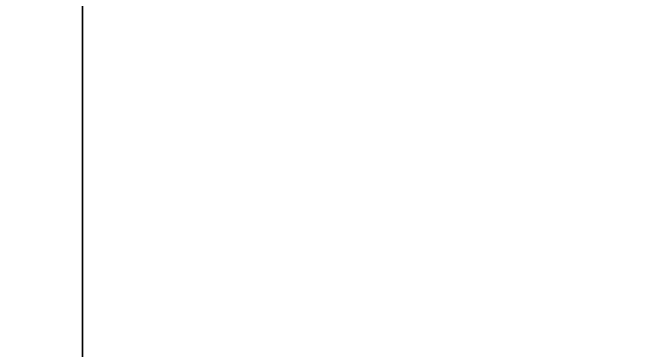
# Model space of a CAD drawing. Extents: x -1 to 2181, y -367 to 1.
# Drawn here: x 59.999511 to 60.003928, y -349.9978 to -349.995437 of the extents above; entities that cross this region are included whole.
import ezdxf

# ---------------------------------------------------------------- set-up
doc = ezdxf.new("R2010")
doc.units = 0
doc.layers.get('0').update_dxf_attribs({"lineweight": 13})
doc.layers.add('IQ_200_3D', color=1, linetype='Continuous')
doc.layers.add('IQ_CON_ELECTRICITY_INT', color=7, linetype='Continuous')

# ---------------------------------------------------------------- blocks, each defined once
blk = doc.blocks.new('*X1')
at = {"color": 0}
blk.add_line((286.774344, 2204.447934), (296.618251, 2214.291842), dxfattribs=at)
blk = doc.blocks.new('ELECTRICITY')
at = {"extrusion": (-1, 0, 0)}
for p, q in [((0, -2.1213204, 2.1213204), (0, 2.1213204, 2.1213204)), ((0, 2.1213204, -2.1213204), (0, -2.1213204, -2.1213204)), ((0, 2.1213204, -2.1213204), (0, -2.1213204, 2.1213204))]:
    blk.add_line(p, q, dxfattribs=at)
at = {"extrusion": (-1, 0, 0), "xscale": 0.3999999999999773, "yscale": 0.3999999999999773, "zscale": 0.3999999999999773}
blk.add_blockref('*X1', (-116.831058, -883.5954164), dxfattribs=at)

msp = doc.modelspace()

# ---------------------------------------------------------------- block references
at = {"layer": 'IQ_CON_ELECTRICITY_INT', "xscale": 25, "yscale": 25, "zscale": 25}
msp.add_blockref('ELECTRICITY', (60, -314), dxfattribs=at)

# ---------------------------------------------------------------- meshes
at = {"layer": 'IQ_200_3D'}
mesh = msp.add_polyface(dxfattribs=at)
corners = [(2180.0000748, -350.0000027, 1218.0000074), (2180.0000748, 0, 1255.0000019), (0, 0, 1255.0000019), (0, -350.0000027, 1218.0000074), (2149.0000774, -296.8519523, 1223.6184872), (381.0000363, -296.8519523, 1223.6184872), (381.0000363, -54.7606836, 1249.2109657), (2149.0000774, -54.7606836, 1249.2109657)]
mesh.append_faces([[corners[k] for k in face] for face in [(1, 7, 0), (4, 0, 7)]], dxfattribs={"vtx0": -1, "vtx1": -1})
mesh.append_faces([[corners[k] for k in face] for face in [(0, 4, 5, 3), (6, 2, 3), (3, 5, 6)]], dxfattribs={"vtx0": -1, "vtx2": -1})
mesh.append_faces([[corners[k] for k in face] for face in [(6, 7, 1, 2)]], dxfattribs={"vtx1": -1, "vtx3": -1})
mesh = msp.add_polyface(dxfattribs=at)
corners = [(2180.0000748, -350.0000027, 1064.5877146), (0, -350.0000027, 1064.5877146), (0, -300.0000023, 1005), (2180.0000748, -300.0000023, 1005)]
mesh.append_faces([[corners[k] for k in face] for face in [(0, 1, 2, 3)]])

doc.saveas('drawing.dxf')
